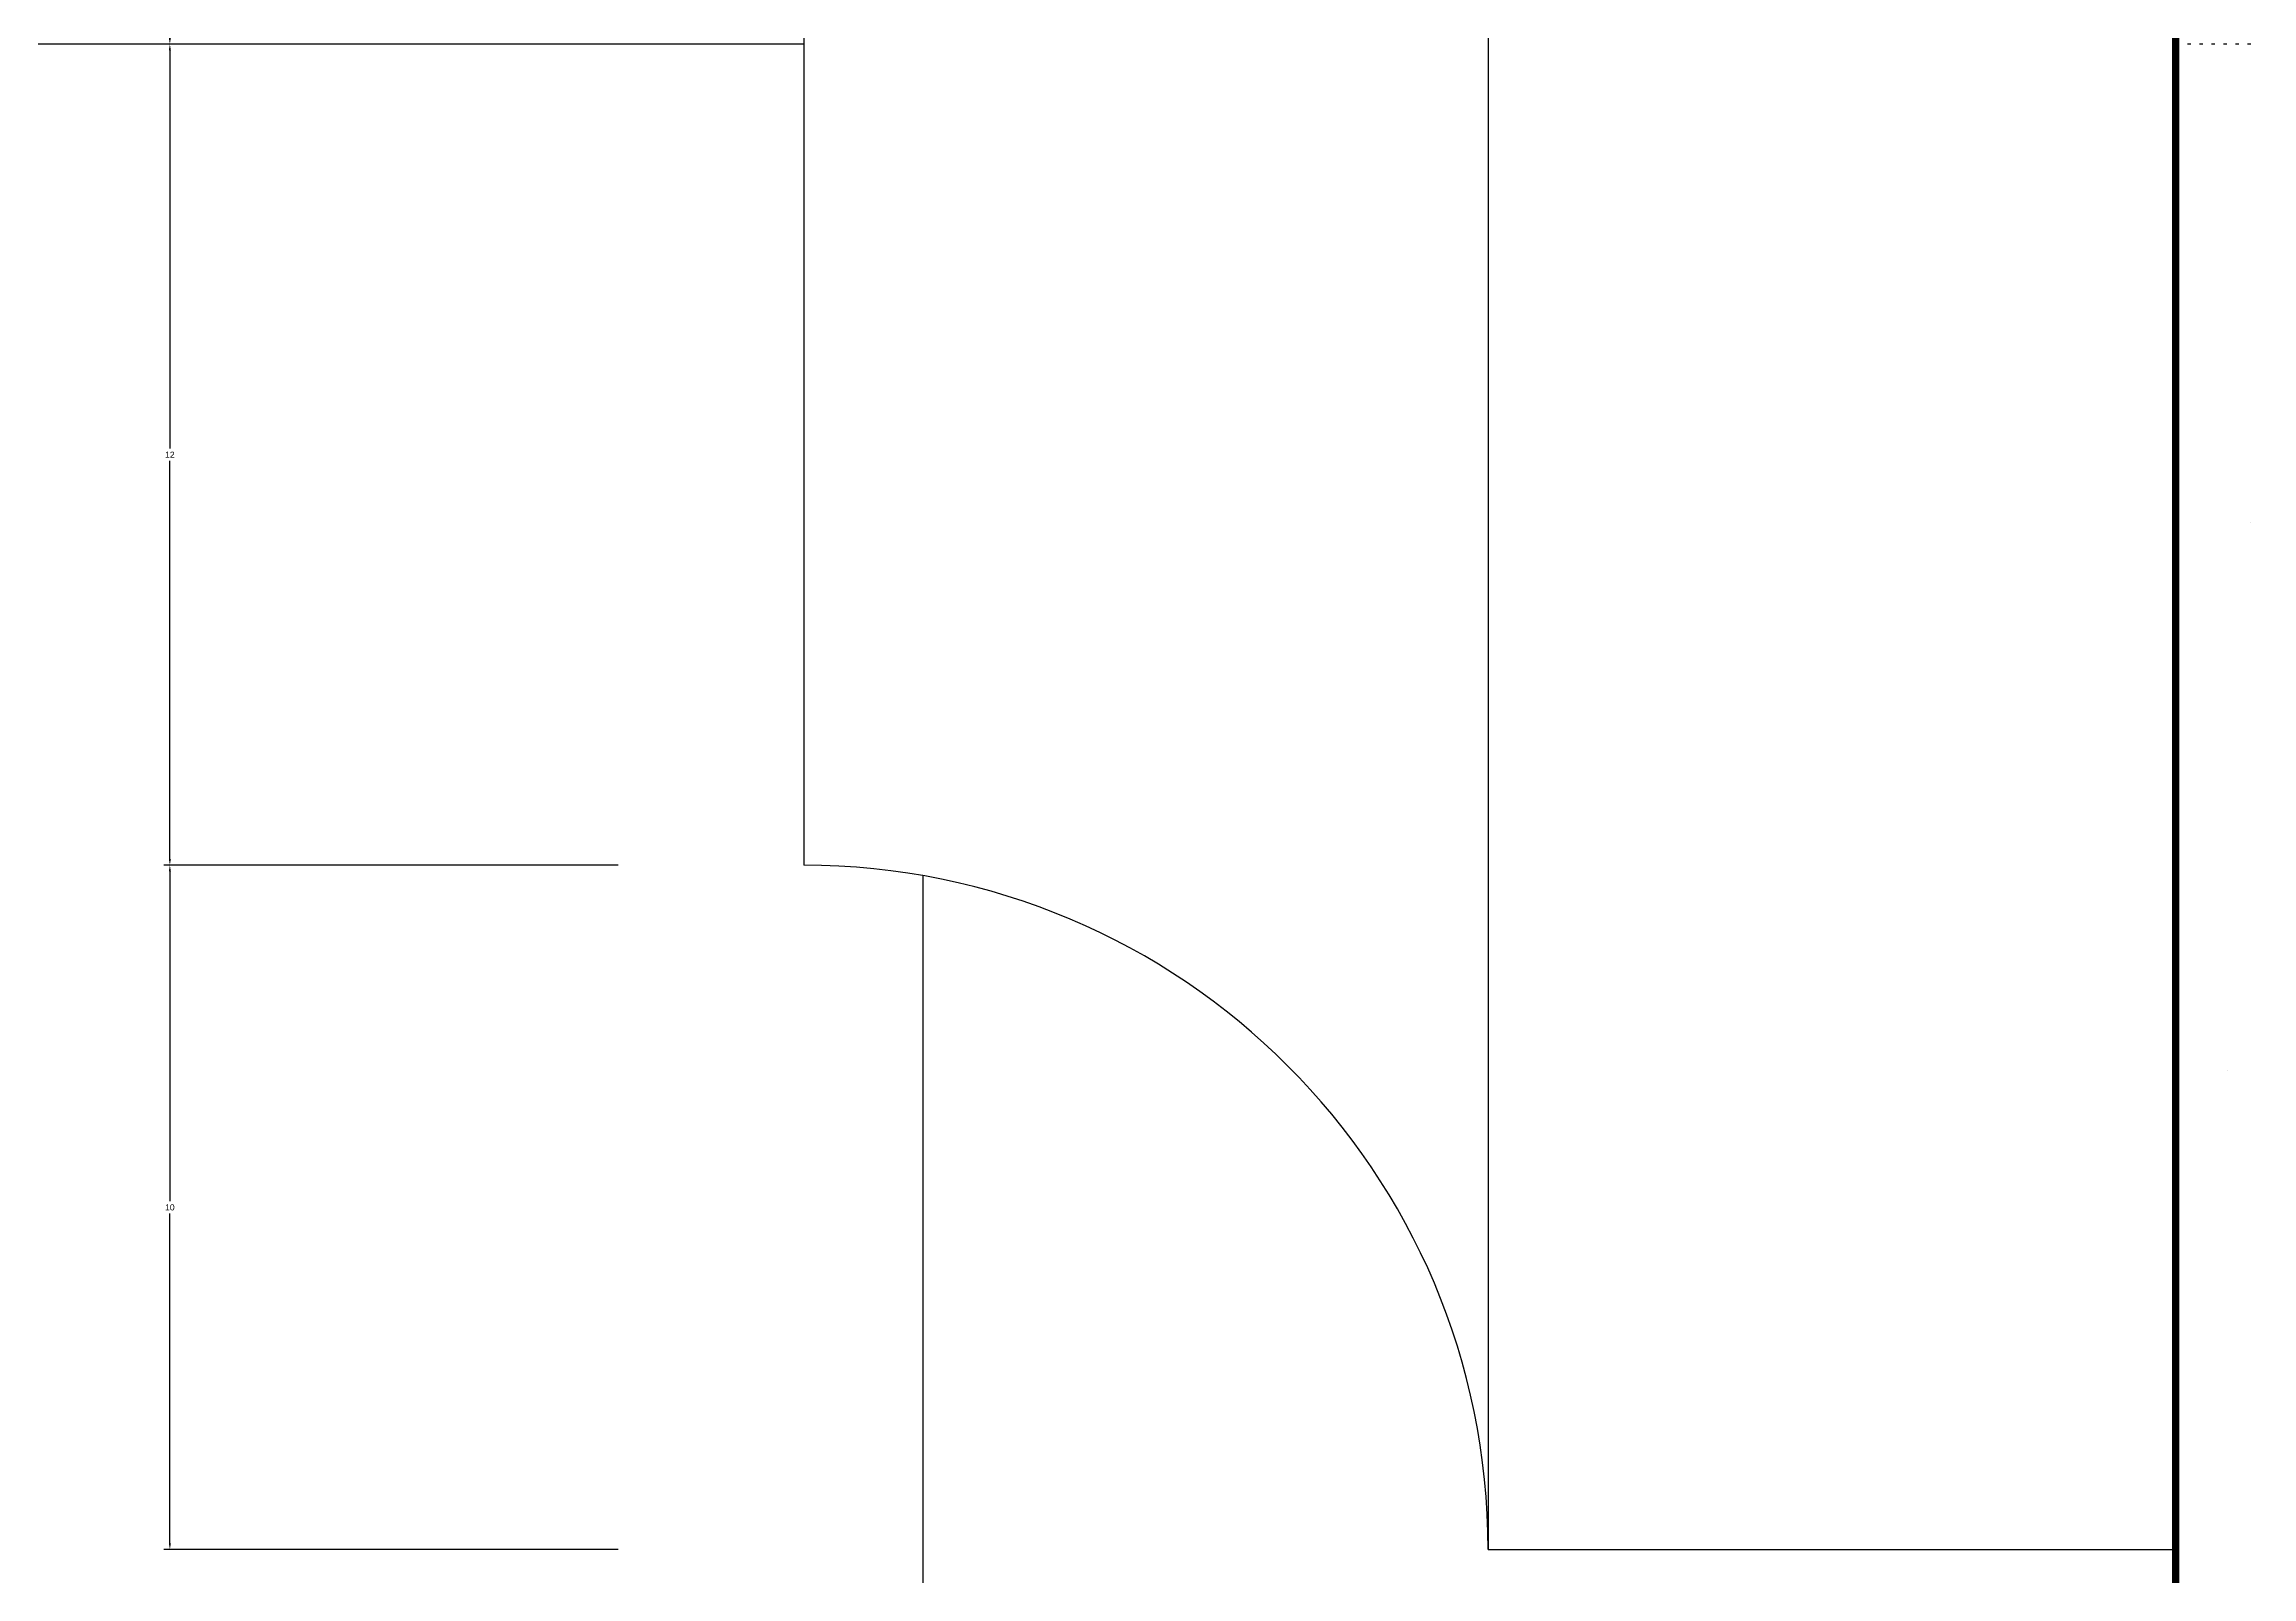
# Model space of a CAD drawing. Extents: x 386248 to 427517, y 4539405 to 4542296.
# Drawn here: x 415814.7 to 415879.2, y 4540510.2 to 4540555 of the extents above; entities that cross this region are included whole.
import ezdxf

# ---------------------------------------------------------------- set-up
doc = ezdxf.new("R2010")
doc.units = 0
doc.linetypes.add('DOT', pattern=[0.28, 0.03, -0.25])
doc.styles.get("Standard").update_dxf_attribs({"font": 'arial.ttf'})
doc.dimstyles.get("Standard").update_dxf_attribs({"dimtxt": 0.18, "dimasz": 0.18, "dimexe": 0.18, "dimexo": 0.0625, "dimgap": 0.09, "dimtad": 0, "dimtih": 1, "dimtoh": 1, "dimdec": 4, "dimzin": 0, "dimdsep": 46, "dimtxsty": 'Standard', "dimcen": 0.09, "dimadec": 0, "dimazin": 0, "dimtfac": 1, "dimtdec": 4, "dimtofl": 0, "dimtmove": 0, "dimatfit": 3, "dimfxl": 1, "dimtolj": 1, "dimtzin": 0, "dimarcsym": 0})

# ---------------------------------------------------------------- blocks, each defined once
blk = doc.blocks.new('*D3944')
at = {"color": 0, "lineweight": -2}
for p, q in [((415830.297, 4540554.951), (415818.176, 4540554.951)), ((415818.356, 4540554.771), (415818.356, 4540543.131)), ((415818.356, 4540531.131), (415818.356, 4540542.771)), ((415831.452, 4540530.951), (415818.176, 4540530.951))]:
    blk.add_line(p, q, dxfattribs=at)
at = {"color": 0}
for points in [[(415818.386, 4540554.771), (415818.326, 4540554.771), (415818.356, 4540554.951)], [(415818.326, 4540531.131), (415818.386, 4540531.131), (415818.356, 4540530.951)]]:
    blk.add_solid(points, dxfattribs=at)
at = {"layer": 'Defpoints', "color": 0}
for p in [(415830.36, 4540554.951), (415818.356, 4540530.951), (415831.515, 4540530.951)]:
    blk.add_point(p, dxfattribs=at)
at = {"color": 0, "insert": (415818.356, 4540542.951), "char_height": 0.18, "attachment_point": 5}
blk.add_mtext('\\A1;12', dxfattribs=at)
blk = doc.blocks.new('*D3945')
at = {"color": 0, "lineweight": -2}
for p, q in [((415830.49, 4540530.951), (415818.176, 4540530.951)), ((415818.356, 4540530.771), (415818.356, 4540521.133)), ((415818.356, 4540511.131), (415818.356, 4540520.769)), ((415831.452, 4540510.951), (415818.176, 4540510.951))]:
    blk.add_line(p, q, dxfattribs=at)
at = {"color": 0}
for points in [[(415818.386, 4540530.771), (415818.326, 4540530.771), (415818.356, 4540530.951)], [(415818.326, 4540511.131), (415818.386, 4540511.131), (415818.356, 4540510.951)]]:
    blk.add_solid(points, dxfattribs=at)
at = {"layer": 'Defpoints', "color": 0}
for p in [(415830.552, 4540530.951), (415818.356, 4540510.951), (415831.515, 4540510.951)]:
    blk.add_point(p, dxfattribs=at)
at = {"color": 0, "insert": (415818.356, 4540520.951), "char_height": 0.18, "attachment_point": 5}
blk.add_mtext('\\A1;10', dxfattribs=at)
blk = doc.blocks.new('*D3948')
at = {"color": 0, "lineweight": -2}
for p, q in [((415831.452, 4540586.951), (415818.176, 4540586.951)), ((415818.356, 4540586.771), (415818.356, 4540571.133)), ((415818.356, 4540555.131), (415818.356, 4540570.769)), ((415829.912, 4540554.951), (415818.176, 4540554.951))]:
    blk.add_line(p, q, dxfattribs=at)
at = {"color": 0}
for points in [[(415818.386, 4540586.771), (415818.326, 4540586.771), (415818.356, 4540586.951)], [(415818.326, 4540555.131), (415818.386, 4540555.131), (415818.356, 4540554.951)]]:
    blk.add_solid(points, dxfattribs=at)
at = {"layer": 'Defpoints', "color": 0}
for p in [(415818.356, 4540586.951), (415831.515, 4540586.951), (415829.975, 4540554.951)]:
    blk.add_point(p, dxfattribs=at)
at = {"color": 0, "insert": (415818.356, 4540570.951), "char_height": 0.18, "attachment_point": 5}
blk.add_mtext('\\A1;16', dxfattribs=at)

msp = doc.modelspace()

# ---------------------------------------------------------------- linework, layer by layer
at = {"color": 51}
msp.add_line((415876.877, 4540857.642), (415876.877, 4540475.202), dxfattribs=at)
for p, q in [((415856.877, 4540630.951), (415856.877, 4540510.951)), ((415836.877, 4540610.951), (415836.877, 4540530.951)), ((415836.877, 4540554.951), (415740.877, 4540554.951)), ((415856.877, 4540510.951), (415876.877, 4540510.951))]:
    msp.add_line(p, q)
at = {"linetype": 'DOT'}
msp.add_line((415936.562, 4540554.951), (415876.877, 4540554.951), dxfattribs=at)
at = {"color": 0}
for p, q in [((415879.168, 4540540.97), (415879.168, 4540540.97)), ((415878.491, 4540524.956), (415878.491, 4540524.956)), ((415876.95, 4540517.002), (415876.95, 4540517.002))]:
    msp.add_line(p, q, dxfattribs=at)
at = {"color": 51, "const_width": 0.2}
msp.add_lwpolyline([(415876.977, 4540857.642), (415876.977, 4540475.202)], dxfattribs=at)
msp.add_lwpolyline([(415836.177, 4540502.473), (415840.369, 4540502.473), (415840.369, 4540530.644)])
msp.add_arc((415836.877, 4540510.951), 20, 0, 90)

# ---------------------------------------------------------------- dimensions: what is measured, and where the dimension line sits
for base, p1, p2, text, picture, middle in [((415818.356, 4540586.951), (415829.975, 4540554.951), (415831.515, 4540586.951), '16', '*D3948', (415818.356, 4540570.951)), ((415818.356, 4540530.951), (415830.36, 4540554.951), (415831.515, 4540530.951), '12', '*D3944', (415818.356, 4540542.951)), ((415818.356, 4540510.951), (415830.552, 4540530.951), (415831.515, 4540510.951), '10', '*D3945', (415818.356, 4540520.951))]:
    dim = msp.add_linear_dim(base=base, p1=p1, p2=p2, angle=90, text=text, dimstyle='Standard', override={"dimdec": 0})
    dim.commit()
    dim.dimension.update_dxf_attribs({"geometry": picture, "text_midpoint": middle})

doc.saveas('drawing.dxf')
